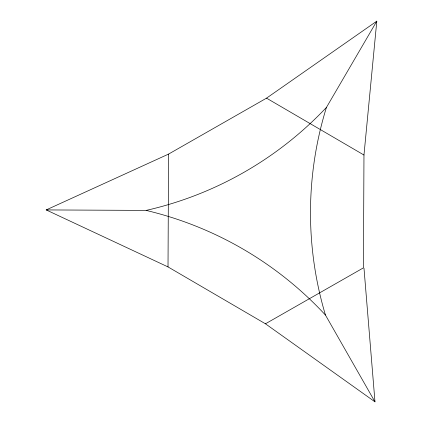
<?xml version="1.0" encoding="UTF-8"?>
<svg xmlns="http://www.w3.org/2000/svg" width="423" height="423" viewBox="0 0 423 423"><rect width="100%" height="100%" fill="white"/><g stroke="black" fill="none" stroke-linecap="round" stroke-linejoin="round"><path stroke-width="0.63" d="M168.016 266.918L168.555 154.099L266.532 98.152L376.803 21.15L363.97 155.03L363.431 267.854L265.454 323.796L168.016 266.918L46.197 209.924L168.555 154.099M376.803 21.15L326.419 107.463A356.642 356.642 0 0 0 325.451 315.05L374.984 401.85L363.986 268.198M46.197 209.924L146.136 210.4M266.532 98.152L363.97 155.03M265.454 323.796L374.984 401.85M326.403 107.447A356.642 356.642 0 0 1 146.141 210.411A356.642 356.642 0 0 1 325.435 315.05"/></g></svg>
